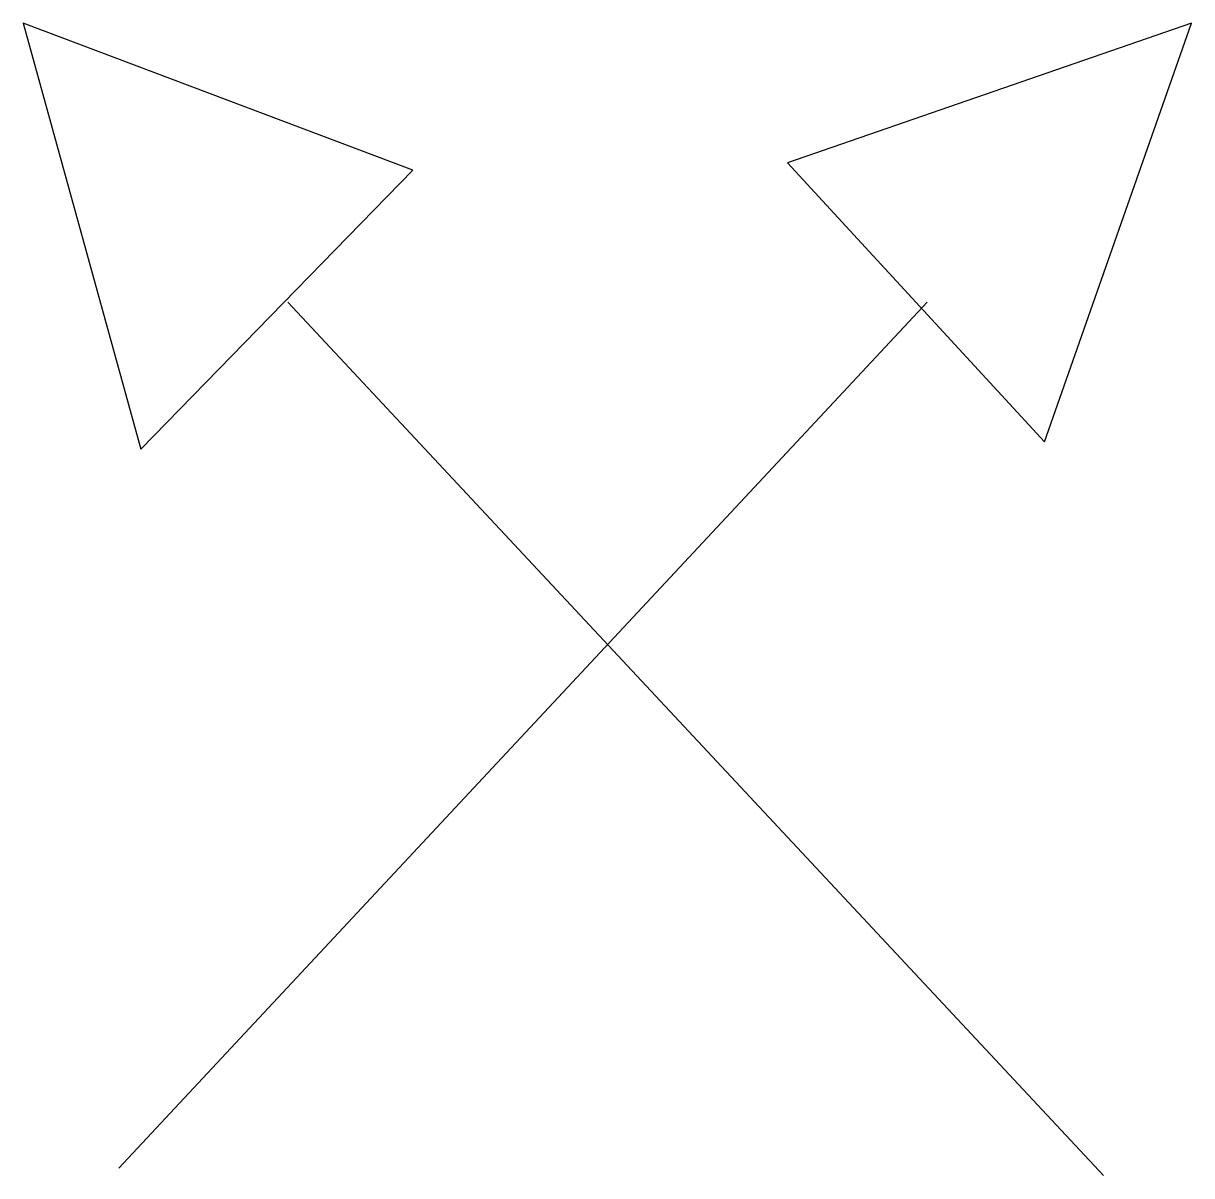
# Model space of a CAD drawing. Extents: x -0.54 to 0.54, y -0.49 to 0.57.
import ezdxf

# ---------------------------------------------------------------- set-up
doc = ezdxf.new("R2010")
doc.units = 0
doc.layers.get('0').update_dxf_attribs({"linetype": 'CONTINUOUS'})

msp = doc.modelspace()

# ---------------------------------------------------------------- linework, layer by layer
at = {"color": 0}
for p, q in [((-0.5358, 0.57), (-0.428, 0.1794)), ((-0.1786, 0.4353), (-0.5358, 0.57)), ((-0.428, 0.1794), (-0.1786, 0.4353)), ((0.293, 0.3141), (-0.4482, -0.4804)), ((-0.2932, 0.3141), (0.4547, -0.4871))]:
    msp.add_line(p, q, dxfattribs=at)
msp.add_lwpolyline([(0.165, 0.442), (0.4008, 0.1862), (0.5356, 0.57)], close=True, dxfattribs=at)

doc.saveas('drawing.dxf')
